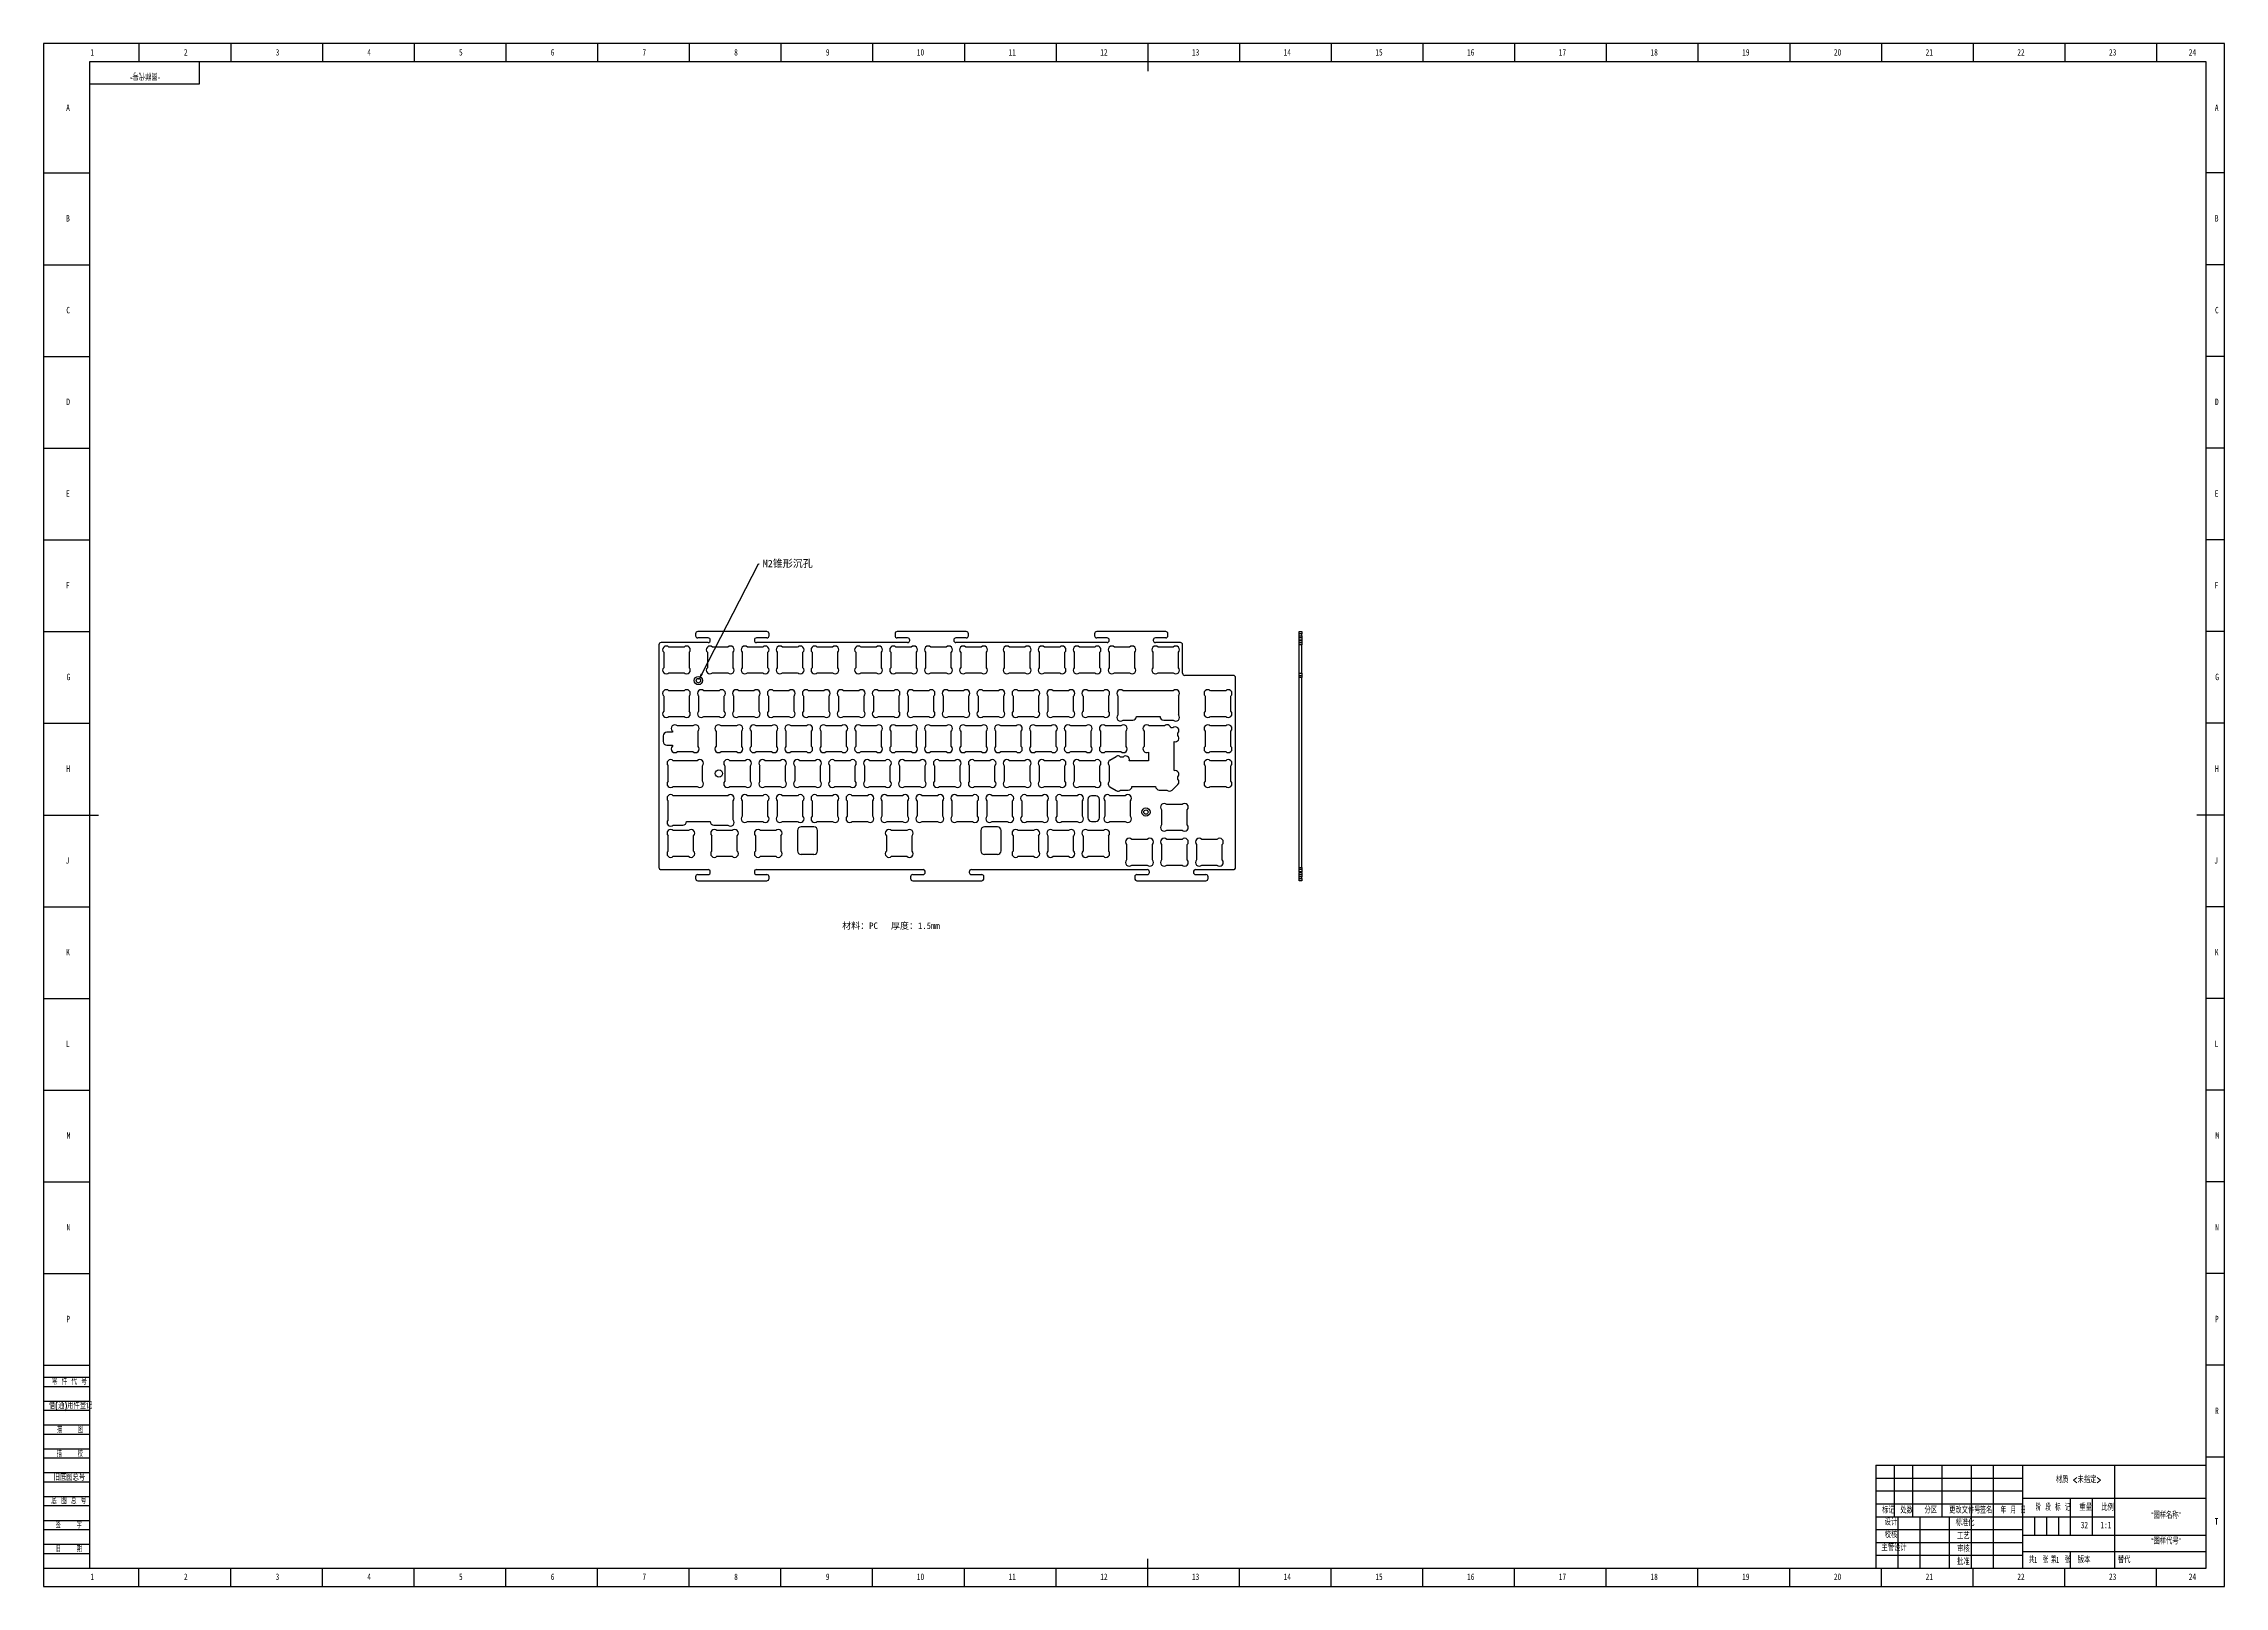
# Model space of a CAD drawing. Header units: millimetres. Extents: x 0 to 1189, y 0 to 841.
import ezdxf
from ezdxf import colors
from ezdxf.entities.mleader import LeaderData, LeaderLine
from ezdxf.math import Vec2, Vec3

# ---------------------------------------------------------------- set-up
doc = ezdxf.new("R2010")
doc.units = ezdxf.units.MM
for name, color, linetype in [('10', 7, 'Continuous'), ('5', 7, 'Continuous'), ('9', 7, 'Continuous'), ('SLD-0', 7, 'Continuous')]:
    doc.layers.add(name, color=color, linetype=linetype)
doc.styles.add('SLDTEXTSTYLE0', font='TXT', dxfattribs={"width": 0.7, "bigfont": 'bigfont'})
doc.styles.add('SLDTEXTSTYLE1', font='TXT', dxfattribs={"width": 0.6, "bigfont": 'bigfont'})
doc.styles.add('SLDTEXTSTYLE2', font='TXT', dxfattribs={"width": 0.614286, "bigfont": 'bigfont'})
doc.styles.add('SLDTEXTSTYLE3', font='TXT', dxfattribs={"width": 0.62, "bigfont": 'bigfont'})
doc.styles.add('SLDTEXTSTYLE4', font='TXT', dxfattribs={"width": 0.566667, "bigfont": 'bigfont'})
doc.styles.add('SLDTEXTSTYLE5', font='TXT', dxfattribs={"width": 0.7})

msp = doc.modelspace()

# ---------------------------------------------------------------- linework, layer by layer
at = {"linetype": 'Continuous', "lineweight": 25}
for p, q in [((335.5, 513.3), (335.5, 391.9)), ((362.3, 514.5), (336.7, 514.5)), ((349.2, 512), (340.9, 512)), ((355.5, 519.3), (355.5, 518.2)), ((394.3, 520.5), (356.7, 520.5)), ((362.3, 517), (356.7, 517)), ((363.5, 515.7), (363.5, 515.8)), ((373, 512), (364.7, 512)), ((392.1, 512), (383.7, 512)), ((387.5, 515.8), (387.5, 515.7)), ((394.3, 517), (388.7, 517)), ((471, 514.5), (388.7, 514.5)), ((395.5, 518.2), (395.5, 519.3)), ((411.1, 512), (402.8, 512)), ((430.2, 512), (421.8, 512)), ((454, 512), (445.7, 512)), ((464.2, 519.3), (464.2, 518.2)), ((473.1, 512), (464.7, 512)), ((503, 520.5), (465.4, 520.5)), ((471, 517), (465.4, 517)), ((472.2, 515.7), (472.2, 515.8)), ((492.1, 512), (483.8, 512)), ((496.2, 515.8), (496.2, 515.7)), ((503, 517), (497.4, 517)), ((579.8, 514.5), (497.4, 514.5)), ((511.2, 512), (502.8, 512)), ((504.2, 518.2), (504.2, 519.3)), ((535, 512), (526.6, 512)), ((554, 512), (545.7, 512)), ((573.1, 512), (564.7, 512)), ((573, 519.3), (573, 518.2)), ((611.8, 520.5), (574.2, 520.5)), ((579.8, 517), (574.2, 517)), ((581, 515.7), (581, 515.8)), ((592.1, 512), (583.8, 512)), ((605, 515.8), (605, 515.7)), ((611.8, 517), (606.2, 517)), ((619.8, 514.5), (606.2, 514.5)), ((615.9, 512), (607.6, 512)), ((613, 518.2), (613, 519.3)), ((621, 497.8), (621, 513.3)), ((338.1, 509.2), (338.1, 500.8)), ((352.1, 500.8), (352.1, 509.2)), ((361.9, 509.2), (361.9, 500.8)), ((375.9, 500.8), (375.9, 509.2)), ((380.9, 509.2), (380.9, 500.8)), ((394.9, 500.8), (394.9, 509.2)), ((400, 509.2), (400, 500.8)), ((414, 500.8), (414, 509.2)), ((419, 509.2), (419, 500.8)), ((433, 500.8), (433, 509.2)), ((442.8, 509.2), (442.8, 500.8)), ((456.8, 500.8), (456.8, 509.2)), ((461.9, 509.2), (461.9, 500.8)), ((475.9, 500.8), (475.9, 509.2)), ((480.9, 509.2), (480.9, 500.8)), ((494.9, 500.8), (494.9, 509.2)), ((500, 509.2), (500, 500.8)), ((514, 500.8), (514, 509.2)), ((523.8, 509.2), (523.8, 500.8)), ((537.8, 500.8), (537.8, 509.2)), ((542.8, 509.2), (542.8, 500.8)), ((556.8, 500.8), (556.8, 509.2)), ((561.9, 509.2), (561.9, 500.8)), ((575.9, 500.8), (575.9, 509.2)), ((580.9, 509.2), (580.9, 500.8)), ((594.9, 500.8), (594.9, 509.2)), ((604.8, 509.2), (604.8, 500.8)), ((618.8, 500.8), (618.8, 509.2)), ((340.9, 498), (349.2, 498)), ((349.2, 488.2), (340.9, 488.2)), ((368.3, 488.2), (359.9, 488.2)), ((364.7, 498), (373, 498)), ((387.3, 488.2), (379, 488.2)), ((383.7, 498), (392.1, 498)), ((406.4, 488.2), (398, 488.2)), ((402.8, 498), (411.1, 498)), ((425.4, 488.2), (417.1, 488.2)), ((421.8, 498), (430.2, 498)), ((444.5, 488.2), (436.1, 488.2)), ((445.7, 498), (454, 498)), ((463.5, 488.2), (455.2, 488.2)), ((464.7, 498), (473.1, 498)), ((482.6, 488.2), (474.2, 488.2)), ((483.8, 498), (492.1, 498)), ((501.6, 488.2), (493.3, 488.2)), ((502.8, 498), (511.2, 498)), ((520.7, 488.2), (512.3, 488.2)), ((526.6, 498), (535, 498)), ((539.7, 488.2), (531.4, 488.2)), ((545.7, 498), (554, 498)), ((558.8, 488.2), (550.4, 488.2)), ((564.7, 498), (573.1, 498)), ((577.8, 488.2), (569.5, 488.2)), ((583.8, 498), (592.1, 498)), ((615.9, 488.2), (588.5, 488.2)), ((607.6, 498), (615.9, 498)), ((648.7, 496.6), (622.2, 496.6)), ((644.5, 488.2), (636.2, 488.2)), ((649.9, 391.9), (649.9, 495.4)), ((338.1, 485.3), (338.1, 477)), ((352.1, 477), (352.1, 485.3)), ((357.1, 485.3), (357.1, 477)), ((371.1, 477), (371.1, 485.3)), ((376.2, 485.3), (376.2, 477)), ((390.2, 477), (390.2, 485.3)), ((395.2, 485.3), (395.2, 477)), ((409.2, 477), (409.2, 485.3)), ((414.3, 485.3), (414.3, 477)), ((428.3, 477), (428.3, 485.3)), ((433.3, 485.3), (433.3, 477)), ((447.3, 477), (447.3, 485.3)), ((452.4, 485.3), (452.4, 477)), ((466.4, 477), (466.4, 485.3)), ((471.4, 485.3), (471.4, 477)), ((485.4, 477), (485.4, 485.3)), ((490.5, 485.3), (490.5, 477)), ((504.5, 477), (504.5, 485.3)), ((509.5, 485.3), (509.5, 477)), ((523.5, 477), (523.5, 485.3)), ((528.6, 485.3), (528.6, 477)), ((542.6, 477), (542.6, 485.3)), ((547.6, 485.3), (547.6, 477)), ((561.6, 477), (561.6, 485.3)), ((566.7, 485.3), (566.7, 477)), ((580.7, 477), (580.7, 485.3)), ((633.3, 485.3), (633.3, 477)), ((647.3, 477), (647.3, 485.3)), ((342.8, 465.6), (339.8, 465.6)), ((340.9, 474.2), (349.2, 474.2)), ((342.8, 466.3), (342.8, 465.6)), ((354, 469.1), (345.6, 469.1)), ((356.8, 457.9), (356.8, 466.3)), ((359.9, 474.2), (368.3, 474.2)), ((366.6, 466.3), (366.6, 457.9)), ((377.8, 469.1), (369.5, 469.1)), ((379, 474.2), (387.3, 474.2)), ((380.6, 457.9), (380.6, 466.3)), ((385.7, 466.3), (385.7, 457.9)), ((396.9, 469.1), (388.5, 469.1)), ((398, 474.2), (406.4, 474.2)), ((399.7, 457.9), (399.7, 466.3)), ((404.7, 466.3), (404.7, 457.9)), ((415.9, 469.1), (407.6, 469.1)), ((417.1, 474.2), (425.4, 474.2)), ((418.7, 457.9), (418.7, 466.3)), ((423.8, 466.3), (423.8, 457.9)), ((435, 469.1), (426.6, 469.1)), ((436.1, 474.2), (444.5, 474.2)), ((437.8, 457.9), (437.8, 466.3)), ((442.8, 466.3), (442.8, 457.9)), ((454, 469.1), (445.7, 469.1)), ((455.2, 474.2), (463.5, 474.2)), ((456.8, 457.9), (456.8, 466.3)), ((461.9, 466.3), (461.9, 457.9)), ((473.1, 469.1), (464.7, 469.1)), ((474.2, 474.2), (482.6, 474.2)), ((475.9, 457.9), (475.9, 466.3)), ((480.9, 466.3), (480.9, 457.9)), ((492.1, 469.1), (483.8, 469.1)), ((493.3, 474.2), (501.6, 474.2)), ((494.9, 457.9), (494.9, 466.3)), ((500, 466.3), (500, 457.9)), ((511.2, 469.1), (502.8, 469.1)), ((512.3, 474.2), (520.7, 474.2)), ((514, 457.9), (514, 466.3)), ((519, 466.3), (519, 457.9)), ((530.2, 469.1), (521.9, 469.1)), ((531.4, 474.2), (539.7, 474.2)), ((533, 457.9), (533, 466.3)), ((538.1, 466.3), (538.1, 457.9)), ((549.3, 469.1), (540.9, 469.1)), ((550.4, 474.2), (558.8, 474.2)), ((552.1, 457.9), (552.1, 466.3)), ((557.1, 466.3), (557.1, 457.9)), ((568.3, 469.1), (560, 469.1)), ((569.5, 474.2), (577.8, 474.2)), ((571.1, 457.9), (571.1, 466.3)), ((576.2, 466.3), (576.2, 457.9)), ((587.4, 469.1), (579, 469.1)), ((588.5, 472.2), (593.8, 472.2)), ((590.2, 457.9), (590.2, 466.3)), ((595.8, 474.2), (608.7, 474.2)), ((600, 466.3), (600, 457.9)), ((611.2, 469.1), (602.8, 469.1)), ((610.7, 472.2), (615.9, 472.2)), ((615.5, 468), (614.6, 468)), ((618.4, 463.9), (618.4, 465.2)), ((633.3, 466.3), (633.3, 457.9)), ((636.2, 474.2), (644.5, 474.2)), ((644.5, 469.1), (636.2, 469.1)), ((647.3, 457.9), (647.3, 466.3)), ((337.8, 463.6), (337.8, 460.6)), ((339.8, 458.6), (342.8, 458.6)), ((342.8, 458.6), (342.8, 457.9)), ((345.6, 455.1), (354, 455.1)), ((369.5, 455.1), (377.8, 455.1)), ((388.5, 455.1), (396.9, 455.1)), ((407.6, 455.1), (415.9, 455.1)), ((426.6, 455.1), (435, 455.1)), ((445.7, 455.1), (454, 455.1)), ((464.7, 455.1), (473.1, 455.1)), ((483.8, 455.1), (492.1, 455.1)), ((502.8, 455.1), (511.2, 455.1)), ((521.9, 455.1), (530.2, 455.1)), ((540.9, 455.1), (549.3, 455.1)), ((560, 455.1), (568.3, 455.1)), ((579, 455.1), (587.4, 455.1)), ((588.6, 452.1), (587.2, 452.1)), ((602.4, 454.8), (602.4, 450.1)), ((616.4, 444.7), (616.4, 460.5)), ((636.2, 455.1), (644.5, 455.1)), ((340.4, 447.2), (340.4, 438.9)), ((356.4, 450.1), (343.3, 450.1)), ((359.2, 438.9), (359.2, 447.2)), ((371.4, 447.2), (371.4, 438.9)), ((382.6, 450.1), (374.2, 450.1)), ((385.4, 438.9), (385.4, 447.2)), ((390.4, 447.2), (390.4, 438.9)), ((401.6, 450.1), (393.3, 450.1)), ((404.4, 438.9), (404.4, 447.2)), ((409.5, 447.2), (409.5, 438.9)), ((420.7, 450.1), (412.3, 450.1)), ((423.5, 438.9), (423.5, 447.2)), ((428.5, 447.2), (428.5, 438.9)), ((439.7, 450.1), (431.4, 450.1)), ((442.5, 438.9), (442.5, 447.2)), ((447.6, 447.2), (447.6, 438.9)), ((458.8, 450.1), (450.4, 450.1)), ((461.6, 438.9), (461.6, 447.2)), ((466.6, 447.2), (466.6, 438.9)), ((477.8, 450.1), (469.5, 450.1)), ((480.6, 438.9), (480.6, 447.2)), ((485.7, 447.2), (485.7, 438.9)), ((496.9, 450.1), (488.5, 450.1)), ((499.7, 438.9), (499.7, 447.2)), ((504.7, 447.2), (504.7, 438.9)), ((515.9, 450.1), (507.6, 450.1)), ((518.7, 438.9), (518.7, 447.2)), ((523.8, 447.2), (523.8, 438.9)), ((535, 450.1), (526.6, 450.1)), ((537.8, 438.9), (537.8, 447.2)), ((542.8, 447.2), (542.8, 438.9)), ((554, 450.1), (545.7, 450.1)), ((556.8, 438.9), (556.8, 447.2)), ((561.9, 447.2), (561.9, 438.9)), ((573.1, 450.1), (564.7, 450.1)), ((575.9, 438.9), (575.9, 447.2)), ((580.9, 447.2), (580.9, 438.9)), ((602.4, 450.1), (591.9, 450.1)), ((618.4, 440), (618.4, 441.3)), ((633.3, 447.2), (633.3, 438.9)), ((644.5, 450.1), (636.2, 450.1)), ((647.3, 438.9), (647.3, 447.2)), ((340.4, 428.2), (340.4, 417.8)), ((343.3, 436.1), (356.4, 436.1)), ((373, 431), (343.3, 431)), ((374.2, 436.1), (382.6, 436.1)), ((375.9, 417.8), (375.9, 428.2)), ((380.9, 428.2), (380.9, 419.8)), ((392.1, 431), (383.7, 431)), ((393.3, 436.1), (401.6, 436.1)), ((394.9, 419.8), (394.9, 428.2)), ((400, 428.2), (400, 419.8)), ((411.1, 431), (402.8, 431)), ((412.3, 436.1), (420.7, 436.1)), ((414, 419.8), (414, 428.2)), ((419, 428.2), (419, 419.8)), ((430.2, 431), (421.8, 431)), ((431.4, 436.1), (439.7, 436.1)), ((433, 419.8), (433, 428.2)), ((438.1, 428.2), (438.1, 419.8)), ((449.2, 431), (440.9, 431)), ((450.4, 436.1), (458.8, 436.1)), ((452.1, 419.8), (452.1, 428.2)), ((457.1, 428.2), (457.1, 419.8)), ((468.3, 431), (459.9, 431)), ((469.5, 436.1), (477.8, 436.1)), ((471.1, 419.8), (471.1, 428.2)), ((476.2, 428.2), (476.2, 419.8)), ((487.3, 431), (479, 431)), ((488.5, 436.1), (496.9, 436.1)), ((490.2, 419.8), (490.2, 428.2)), ((495.2, 428.2), (495.2, 419.8)), ((506.4, 431), (498, 431)), ((507.6, 436.1), (515.9, 436.1)), ((509.2, 419.8), (509.2, 428.2)), ((514.3, 428.2), (514.3, 419.8)), ((525.4, 431), (517.1, 431)), ((526.6, 436.1), (535, 436.1)), ((528.3, 419.8), (528.3, 428.2)), ((533.3, 428.2), (533.3, 419.8)), ((544.5, 431), (536.1, 431)), ((545.7, 436.1), (554, 436.1)), ((547.3, 419.8), (547.3, 428.2)), ((552.4, 428.2), (552.4, 419.8)), ((563.5, 431), (555.2, 431)), ((564.7, 436.1), (573.1, 436.1)), ((566.4, 419.8), (566.4, 428.2)), ((569.4, 429), (569.4, 419)), ((573.6, 431), (571.4, 431)), ((575.6, 419), (575.6, 429)), ((578.6, 428.2), (578.6, 419.8)), ((589.7, 431), (581.4, 431)), ((587.2, 434.1), (591.4, 434.1)), ((592.6, 419.8), (592.6, 428.2)), ((593.4, 436.1), (606.3, 436.1)), ((608.3, 434.1), (612.5, 434.1)), ((636.2, 436.1), (644.5, 436.1)), ((350.5, 417), (363.4, 417)), ((383.7, 417), (392.1, 417)), ((402.8, 417), (411.1, 417)), ((421.8, 417), (430.2, 417)), ((440.9, 417), (449.2, 417)), ((459.9, 417), (468.3, 417)), ((479, 417), (487.3, 417)), ((498, 417), (506.4, 417)), ((517.1, 417), (525.4, 417)), ((536.1, 417), (544.5, 417)), ((555.2, 417), (563.5, 417)), ((571.4, 417), (573.6, 417)), ((581.4, 417), (589.7, 417)), ((609.5, 423.4), (609.5, 415.1)), ((620.7, 426.3), (612.3, 426.3)), ((623.5, 415.1), (623.5, 423.4)), ((340.4, 409.1), (340.4, 400.8)), ((343.3, 415), (348.5, 415)), ((351.6, 412), (343.3, 412)), ((354.4, 400.8), (354.4, 409.1)), ((364.2, 409.1), (364.2, 400.8)), ((365.4, 415), (373, 415)), ((375.4, 412), (367.1, 412)), ((378.2, 400.8), (378.2, 409.1)), ((388.1, 409.1), (388.1, 400.8)), ((399.2, 412), (390.9, 412)), ((402.1, 400.8), (402.1, 409.1)), ((411, 412), (411, 401)), ((420, 414), (413, 414)), ((422, 401), (422, 412)), ((459.5, 409.1), (459.5, 400.8)), ((470.7, 412), (462.3, 412)), ((473.5, 400.8), (473.5, 409.1)), ((511, 412), (511, 401)), ((520, 414), (513, 414)), ((522, 401), (522, 412)), ((528.6, 409.1), (528.6, 400.8)), ((539.7, 412), (531.4, 412)), ((542.6, 400.8), (542.6, 409.1)), ((547.6, 409.1), (547.6, 400.8)), ((558.8, 412), (550.4, 412)), ((561.6, 400.8), (561.6, 409.1)), ((566.7, 409.1), (566.7, 400.8)), ((577.8, 412), (569.5, 412)), ((580.7, 400.8), (580.7, 409.1)), ((590.5, 404.4), (590.5, 396)), ((601.6, 407.2), (593.3, 407.2)), ((604.5, 396), (604.5, 404.4)), ((609.5, 404.4), (609.5, 396)), ((612.3, 412.3), (620.7, 412.3)), ((620.7, 407.2), (612.3, 407.2)), ((623.5, 396), (623.5, 404.4)), ((628.6, 404.4), (628.6, 396)), ((639.7, 407.2), (631.4, 407.2)), ((642.6, 396), (642.6, 404.4)), ((343.3, 398), (351.6, 398)), ((367.1, 398), (375.4, 398)), ((390.9, 398), (399.2, 398)), ((420, 399), (413, 399)), ((462.3, 398), (470.7, 398)), ((520, 399), (513, 399)), ((531.4, 398), (539.7, 398)), ((550.4, 398), (558.8, 398)), ((569.5, 398), (577.8, 398)), ((593.3, 393.2), (601.6, 393.2)), ((612.3, 393.2), (620.7, 393.2)), ((631.4, 393.2), (639.7, 393.2)), ((336.7, 390.7), (362.3, 390.7)), ((355.5, 386.8), (355.5, 385.9)), ((356.7, 388), (362.3, 388)), ((356.7, 384.7), (394.3, 384.7)), ((363.5, 389.2), (363.5, 389.5)), ((387.5, 389.5), (387.5, 389.2)), ((388.7, 390.7), (479.5, 390.7)), ((388.7, 388), (394.3, 388)), ((395.5, 385.9), (395.5, 386.8)), ((472.7, 386.8), (472.7, 385.9)), ((473.9, 388), (479.5, 388)), ((473.9, 384.7), (511.5, 384.7)), ((480.7, 389.2), (480.7, 389.5)), ((504.7, 389.5), (504.7, 389.2)), ((505.9, 390.7), (601.7, 390.7)), ((505.9, 388), (511.5, 388)), ((512.7, 385.9), (512.7, 386.8)), ((594.9, 386.8), (594.9, 385.9)), ((596.1, 388), (601.7, 388)), ((596.1, 384.7), (633.7, 384.7)), ((602.9, 389.2), (602.9, 389.5)), ((626.9, 389.5), (626.9, 389.2)), ((628.1, 390.7), (648.7, 390.7)), ((628.1, 388), (633.7, 388)), ((634.9, 385.9), (634.9, 386.8))]:
    msp.add_line(p, q, dxfattribs=at)
at = {"color": 7, "linetype": 'Continuous', "lineweight": 25}
for p, q in [((684.5, 520.5), (686, 520.5)), ((684.5, 519.3), (684.5, 520.5)), ((686, 519.3), (684.5, 519.3)), ((684.5, 518.2), (684.5, 519.3)), ((684.5, 518.2), (686, 518.2)), ((684.5, 517), (684.5, 518.2)), ((686, 517), (684.5, 517)), ((684.5, 515.8), (684.5, 517)), ((686, 515.8), (684.5, 515.8)), ((684.5, 515.8), (684.5, 515.7)), ((684.5, 515.7), (686, 515.7)), ((684.5, 514.5), (684.5, 515.7)), ((684.5, 514.5), (686, 514.5)), ((684.5, 513.3), (684.5, 514.5)), ((686, 513.3), (684.5, 513.3)), ((684.5, 497.8), (684.5, 513.3)), ((686, 520.5), (686, 519.3)), ((686, 518.2), (686, 519.3)), ((686, 518.2), (686, 517)), ((686, 517), (686, 515.8)), ((686, 515.7), (686, 515.8)), ((686, 515.7), (686, 514.5)), ((686, 514.5), (686, 513.3)), ((686, 497.8), (686, 513.3)), ((684.5, 497.8), (686, 497.8)), ((684.5, 496.6), (684.5, 497.8)), ((684.5, 496.6), (686, 496.6)), ((684.5, 495.4), (684.5, 496.6)), ((686, 495.4), (684.5, 495.4)), ((684.5, 391.9), (684.5, 495.4)), ((686, 497.8), (686, 496.6)), ((686, 496.6), (686, 495.4)), ((686, 391.9), (686, 495.4)), ((684.5, 391.9), (686, 391.9)), ((684.5, 390.7), (684.5, 391.9)), ((686, 390.7), (684.5, 390.7)), ((684.5, 389.5), (684.5, 390.7)), ((686, 389.5), (684.5, 389.5)), ((684.5, 389.5), (684.5, 389.2)), ((684.5, 389.2), (686, 389.2)), ((684.5, 388), (684.5, 389.2)), ((684.5, 388), (686, 388)), ((684.5, 386.8), (684.5, 388)), ((686, 386.8), (684.5, 386.8)), ((684.5, 385.9), (684.5, 386.8)), ((684.5, 385.9), (686, 385.9)), ((684.5, 384.7), (684.5, 385.9)), ((686, 384.7), (684.5, 384.7)), ((686, 391.9), (686, 390.7)), ((686, 390.7), (686, 389.5)), ((686, 389.2), (686, 389.5)), ((686, 389.2), (686, 388)), ((686, 388), (686, 386.8)), ((686, 385.9), (686, 386.8)), ((686, 385.9), (686, 384.7))]:
    msp.add_line(p, q, dxfattribs=at)
for p, q in [((585.7, 485.3), (585.7, 475)), ((618.8, 485.3), (618.8, 475)), ((581.4, 450.4), (584.8, 452.4)), ((581.4, 435.8), (584.8, 433.8)), ((615.3, 434.1), (618.4, 437.2))]:
    msp.add_line(p, q)
at = {"color": 3, "linetype": 'Continuous', "lineweight": 25}
for centre, radius in [((357, 493.8), 2.25), ((357, 493.8), 1.2), ((601, 422.1), 2.25), ((601, 422.1), 1.2)]:
    msp.add_circle(centre, radius, dxfattribs=at)
at = {"linetype": 'Continuous', "lineweight": 25}
msp.add_circle((368.2, 443.1), 2, dxfattribs=at)
for centre, radius, start, end in [((336.7, 513.3), 1.2, 90, 180), ((339.5, 510.6), 2, 45, 225), ((350.6, 510.6), 2, 315, 135), ((356.7, 519.3), 1.2, 90, 180), ((356.7, 518.2), 1.2, 180, 270), ((363.3, 510.6), 2, 45, 225), ((362.3, 515.8), 1.2, 0, 90), ((362.3, 515.7), 1.2, 270, 0), ((374.5, 510.6), 2, 315, 135), ((382.3, 510.6), 2, 45, 225), ((388.7, 515.8), 1.2, 90, 180), ((388.7, 515.7), 1.2, 180, 270), ((393.5, 510.6), 2, 315, 135), ((394.3, 519.3), 1.2, 0, 90), ((394.3, 518.2), 1.2, 270, 0), ((401.4, 510.6), 2, 45, 225), ((412.6, 510.6), 2, 315, 135), ((420.4, 510.6), 2, 45, 225), ((431.6, 510.6), 2, 315, 135), ((444.2, 510.6), 2, 45, 225), ((455.4, 510.6), 2, 315, 135), ((463.3, 510.6), 2, 45, 225), ((465.4, 519.3), 1.2, 90, 180), ((465.4, 518.2), 1.2, 180, 270), ((471, 515.8), 1.2, 0, 90), ((471, 515.7), 1.2, 270, 0), ((474.5, 510.6), 2, 315, 135), ((482.3, 510.6), 2, 45, 225), ((493.5, 510.6), 2, 315, 135), ((497.4, 515.8), 1.2, 90, 180), ((497.4, 515.7), 1.2, 180, 270), ((501.4, 510.6), 2, 45, 225), ((503, 519.3), 1.2, 0, 90), ((503, 518.2), 1.2, 270, 0), ((512.6, 510.6), 2, 315, 135), ((525.2, 510.6), 2, 45, 225), ((536.4, 510.6), 2, 315, 135), ((544.3, 510.6), 2, 45, 225), ((555.4, 510.6), 2, 315, 135), ((563.3, 510.6), 2, 45, 225), ((574.2, 519.3), 1.2, 90, 180), ((574.2, 518.2), 1.2, 180, 270), ((574.5, 510.6), 2, 315, 135), ((579.8, 515.8), 1.2, 0, 90), ((579.8, 515.7), 1.2, 270, 0), ((582.4, 510.6), 2, 45, 225), ((593.5, 510.6), 2, 315, 135), ((606.2, 510.6), 2, 45, 225), ((606.2, 515.8), 1.2, 90, 180), ((606.2, 515.7), 1.2, 180, 270), ((611.8, 519.3), 1.2, 0, 90), ((611.8, 518.2), 1.2, 270, 0), ((617.3, 510.6), 2, 315, 135), ((619.8, 513.3), 1.2, 0, 90), ((339.5, 499.4), 2, 135, 315), ((350.6, 499.4), 2, 225, 45), ((363.3, 499.4), 2, 135, 315), ((374.5, 499.4), 2, 225, 45), ((382.3, 499.4), 2, 135, 315), ((393.5, 499.4), 2, 225, 45), ((401.4, 499.4), 2, 135, 315), ((412.6, 499.4), 2, 225, 45), ((420.4, 499.4), 2, 135, 315), ((431.6, 499.4), 2, 225, 45), ((444.2, 499.4), 2, 135, 315), ((455.4, 499.4), 2, 225, 45), ((463.3, 499.4), 2, 135, 315), ((474.5, 499.4), 2, 225, 45), ((482.3, 499.4), 2, 135, 315), ((493.5, 499.4), 2, 225, 45), ((501.4, 499.4), 2, 135, 315), ((512.6, 499.4), 2, 225, 45), ((525.2, 499.4), 2, 135, 315), ((536.4, 499.4), 2, 225, 45), ((544.3, 499.4), 2, 135, 315), ((555.4, 499.4), 2, 225, 45), ((563.3, 499.4), 2, 135, 315), ((574.5, 499.4), 2, 225, 45), ((582.4, 499.4), 2, 135, 315), ((593.5, 499.4), 2, 225, 45), ((606.2, 499.4), 2, 135, 315), ((617.3, 499.4), 2, 225, 45), ((339.5, 486.8), 2, 45, 225), ((350.6, 486.8), 2, 315, 135), ((358.5, 486.8), 2, 45, 225), ((369.7, 486.8), 2, 315, 135), ((377.6, 486.8), 2, 45, 225), ((388.7, 486.8), 2, 315, 135), ((396.6, 486.8), 2, 45, 225), ((407.8, 486.8), 2, 315, 135), ((415.7, 486.8), 2, 45, 225), ((426.8, 486.8), 2, 315, 135), ((434.7, 486.8), 2, 45, 225), ((445.9, 486.8), 2, 315, 135), ((453.8, 486.8), 2, 45, 225), ((464.9, 486.8), 2, 315, 135), ((472.8, 486.8), 2, 45, 225), ((484, 486.8), 2, 315, 135), ((491.9, 486.8), 2, 45, 225), ((503, 486.8), 2, 315, 135), ((510.9, 486.8), 2, 45, 225), ((522.1, 486.8), 2, 315, 135), ((530, 486.8), 2, 45, 225), ((541.1, 486.8), 2, 315, 135), ((549, 486.8), 2, 45, 225), ((560.2, 486.8), 2, 315, 135), ((568.1, 486.8), 2, 45, 225), ((579.2, 486.8), 2, 315, 135), ((587.1, 486.8), 2, 45, 225), ((617.3, 486.8), 2, 315, 135), ((622.2, 497.8), 1.2, 180, 270), ((634.7, 486.8), 2, 45, 225), ((645.9, 486.8), 2, 315, 135), ((648.7, 495.4), 1.2, 360, 90), ((339.5, 475.6), 2, 135, 315), ((350.6, 475.6), 2, 225, 45), ((358.5, 475.6), 2, 135, 315), ((369.7, 475.6), 2, 225, 45), ((377.6, 475.6), 2, 135, 315), ((388.7, 475.6), 2, 225, 45), ((396.6, 475.6), 2, 135, 315), ((407.8, 475.6), 2, 225, 45), ((415.7, 475.6), 2, 135, 315), ((426.8, 475.6), 2, 225, 45), ((434.7, 475.6), 2, 135, 315), ((445.9, 475.6), 2, 225, 45), ((453.8, 475.6), 2, 135, 315), ((464.9, 475.6), 2, 225, 45), ((472.8, 475.6), 2, 135, 315), ((484, 475.6), 2, 225, 45), ((491.9, 475.6), 2, 135, 315), ((503, 475.6), 2, 225, 45), ((510.9, 475.6), 2, 135, 315), ((522.1, 475.6), 2, 225, 45), ((530, 475.6), 2, 135, 315), ((541.1, 475.6), 2, 225, 45), ((549, 475.6), 2, 135, 315), ((560.2, 475.6), 2, 225, 45), ((568.1, 475.6), 2, 135, 315), ((579.2, 475.6), 2, 225, 45), ((634.7, 475.6), 2, 135, 315), ((645.9, 475.6), 2, 225, 45), ((339.8, 463.6), 2, 90, 180), ((344.2, 467.7), 2, 45, 225), ((355.4, 467.7), 2, 315, 135), ((368, 467.7), 2, 45, 225), ((379.2, 467.7), 2, 315, 135), ((387.1, 467.7), 2, 45, 225), ((398.3, 467.7), 2, 315, 135), ((406.1, 467.7), 2, 45, 225), ((417.3, 467.7), 2, 315, 135), ((425.2, 467.7), 2, 45, 225), ((436.4, 467.7), 2, 315, 135), ((444.2, 467.7), 2, 45, 225), ((455.4, 467.7), 2, 315, 135), ((463.3, 467.7), 2, 45, 225), ((474.5, 467.7), 2, 315, 135), ((482.3, 467.7), 2, 45, 225), ((493.5, 467.7), 2, 315, 135), ((501.4, 467.7), 2, 45, 225), ((512.6, 467.7), 2, 315, 135), ((520.4, 467.7), 2, 45, 225), ((531.6, 467.7), 2, 315, 135), ((539.5, 467.7), 2, 45, 225), ((550.7, 467.7), 2, 315, 135), ((558.5, 467.7), 2, 45, 225), ((569.7, 467.7), 2, 315, 135), ((577.6, 467.7), 2, 45, 225), ((587.1, 473.6), 2, 135, 315), ((588.8, 467.7), 2, 315, 135), ((593.8, 474.2), 2, 270, 0), ((601.4, 467.7), 2, 45, 225), ((610.7, 474.2), 2, 180, 270), ((612.6, 467.7), 2, 9.4163, 135), ((617, 466.6), 2, 315, 135), ((617.3, 473.6), 2, 225, 45), ((617, 462.4), 2, 252.9688, 45), ((634.7, 467.7), 2, 45, 225), ((645.9, 467.7), 2, 315, 135), ((339.8, 460.6), 2, 180, 270), ((344.2, 456.5), 2, 135, 315), ((355.4, 456.5), 2, 225, 45), ((368, 456.5), 2, 135, 315), ((379.2, 456.5), 2, 225, 45), ((387.1, 456.5), 2, 135, 315), ((398.3, 456.5), 2, 225, 45), ((406.1, 456.5), 2, 135, 315), ((417.3, 456.5), 2, 225, 45), ((425.2, 456.5), 2, 135, 315), ((436.4, 456.5), 2, 225, 45), ((444.2, 456.5), 2, 135, 315), ((455.4, 456.5), 2, 225, 45), ((463.3, 456.5), 2, 135, 315), ((474.5, 456.5), 2, 225, 45), ((482.3, 456.5), 2, 135, 315), ((493.5, 456.5), 2, 225, 45), ((501.4, 456.5), 2, 135, 315), ((512.6, 456.5), 2, 225, 45), ((520.4, 456.5), 2, 135, 315), ((531.6, 456.5), 2, 225, 45), ((539.5, 456.5), 2, 135, 315), ((550.7, 456.5), 2, 225, 45), ((558.5, 456.5), 2, 135, 315), ((569.7, 456.5), 2, 225, 45), ((577.6, 456.5), 2, 135, 315), ((585.8, 450.7), 2, 45, 119.9703), ((588.8, 456.5), 2, 225, 45), ((590, 450.7), 2, 342.9688, 135), ((601.4, 456.5), 2, 135, 298.9154), ((634.7, 456.5), 2, 135, 315), ((645.9, 456.5), 2, 225, 45), ((341.9, 448.7), 2, 45, 225), ((357.8, 448.7), 2, 315, 135), ((372.8, 448.7), 2, 45, 225), ((384, 448.7), 2, 315, 135), ((391.9, 448.7), 2, 45, 225), ((403, 448.7), 2, 315, 135), ((410.9, 448.7), 2, 45, 225), ((422.1, 448.7), 2, 315, 135), ((430, 448.7), 2, 45, 225), ((441.1, 448.7), 2, 315, 135), ((449, 448.7), 2, 45, 225), ((460.2, 448.7), 2, 315, 135), ((468.1, 448.7), 2, 45, 225), ((479.2, 448.7), 2, 315, 135), ((487.1, 448.7), 2, 45, 225), ((498.3, 448.7), 2, 315, 135), ((506.2, 448.7), 2, 45, 225), ((517.3, 448.7), 2, 315, 135), ((525.2, 448.7), 2, 45, 225), ((536.4, 448.7), 2, 315, 135), ((544.3, 448.7), 2, 45, 225), ((555.4, 448.7), 2, 315, 135), ((563.3, 448.7), 2, 45, 225), ((574.5, 448.7), 2, 315, 135), ((582.4, 448.7), 2, 119.9703, 225), ((617, 442.7), 2, 315, 107.0312), ((617, 438.6), 2, 315, 45), ((634.7, 448.7), 2, 45, 225), ((645.9, 448.7), 2, 315, 135), ((341.9, 437.5), 2, 135, 315), ((341.9, 429.6), 2, 45, 225), ((357.8, 437.5), 2, 225, 45), ((372.8, 437.5), 2, 135, 315), ((374.5, 429.6), 2, 315, 135), ((382.3, 429.6), 2, 45, 225), ((384, 437.5), 2, 225, 45), ((391.9, 437.5), 2, 135, 315), ((393.5, 429.6), 2, 315, 135), ((401.4, 429.6), 2, 45, 225), ((403, 437.5), 2, 225, 45), ((410.9, 437.5), 2, 135, 315), ((412.6, 429.6), 2, 315, 135), ((420.4, 429.6), 2, 45, 225), ((422.1, 437.5), 2, 225, 45), ((430, 437.5), 2, 135, 315), ((431.6, 429.6), 2, 315, 135), ((439.5, 429.6), 2, 45, 225), ((441.1, 437.5), 2, 225, 45), ((449, 437.5), 2, 135, 315), ((450.7, 429.6), 2, 315, 135), ((458.5, 429.6), 2, 45, 225), ((460.2, 437.5), 2, 225, 45), ((468.1, 437.5), 2, 135, 315), ((469.7, 429.6), 2, 315, 135), ((477.6, 429.6), 2, 45, 225), ((479.2, 437.5), 2, 225, 45), ((487.1, 437.5), 2, 135, 315), ((488.8, 429.6), 2, 315, 135), ((496.6, 429.6), 2, 45, 225), ((498.3, 437.5), 2, 225, 45), ((506.2, 437.5), 2, 135, 315), ((507.8, 429.6), 2, 315, 135), ((515.7, 429.6), 2, 45, 225), ((517.3, 437.5), 2, 225, 45), ((525.2, 437.5), 2, 135, 315), ((526.9, 429.6), 2, 315, 135), ((534.7, 429.6), 2, 45, 225), ((536.4, 437.5), 2, 225, 45), ((544.3, 437.5), 2, 135, 315), ((545.9, 429.6), 2, 315, 135), ((553.8, 429.6), 2, 45, 225), ((555.4, 437.5), 2, 225, 45), ((563.3, 437.5), 2, 135, 315), ((565, 429.6), 2, 315, 135), ((571.4, 429), 2, 90, 180), ((574.5, 437.5), 2, 225, 45), ((573.6, 429), 2, 0, 90), ((580, 429.6), 2, 45, 225), ((582.4, 437.5), 2, 135, 240.0297), ((585.8, 435.5), 2, 240.0297, 315), ((591.1, 429.6), 2, 315, 135), ((591.4, 436.1), 2, 270, 0), ((608.3, 436.1), 2, 180, 270), ((613.9, 435.5), 2, 225, 315), ((634.7, 437.5), 2, 135, 315), ((645.9, 437.5), 2, 225, 45), ((341.9, 416.4), 2, 135, 315), ((348.5, 417), 2, 270, 360), ((365.4, 417), 2, 180, 270), ((374.5, 416.4), 2, 225, 45), ((382.3, 418.4), 2, 135, 315), ((393.5, 418.4), 2, 225, 45), ((401.4, 418.4), 2, 135, 315), ((412.6, 418.4), 2, 225, 45), ((420.4, 418.4), 2, 135, 315), ((431.6, 418.4), 2, 225, 45), ((439.5, 418.4), 2, 135, 315), ((450.7, 418.4), 2, 225, 45), ((458.5, 418.4), 2, 135, 315), ((469.7, 418.4), 2, 225, 45), ((477.6, 418.4), 2, 135, 315), ((488.8, 418.4), 2, 225, 45), ((496.6, 418.4), 2, 135, 315), ((507.8, 418.4), 2, 225, 45), ((515.7, 418.4), 2, 135, 315), ((526.9, 418.4), 2, 225, 45), ((534.7, 418.4), 2, 135, 315), ((545.9, 418.4), 2, 225, 45), ((553.8, 418.4), 2, 135, 315), ((565, 418.4), 2, 225, 45), ((571.4, 419), 2, 180, 270), ((573.6, 419), 2, 270, 0), ((580, 418.4), 2, 135, 315), ((591.1, 418.4), 2, 225, 45), ((610.9, 424.8), 2, 45, 225), ((622.1, 424.8), 2, 315, 135), ((341.9, 410.6), 2, 45, 225), ((353, 410.6), 2, 315, 135), ((365.7, 410.6), 2, 45, 225), ((376.8, 410.6), 2, 315, 135), ((389.5, 410.6), 2, 45, 225), ((400.6, 410.6), 2, 315, 135), ((413, 412), 2, 90, 180), ((420, 412), 2, 0, 90), ((460.9, 410.6), 2, 45, 225), ((472.1, 410.6), 2, 315, 135), ((513, 412), 2, 90, 180), ((520, 412), 2, 0, 90), ((530, 410.6), 2, 45, 225), ((541.1, 410.6), 2, 315, 135), ((549, 410.6), 2, 45, 225), ((560.2, 410.6), 2, 315, 135), ((568.1, 410.6), 2, 45, 225), ((579.2, 410.6), 2, 315, 135), ((591.9, 405.8), 2, 45, 225), ((603.1, 405.8), 2, 315, 135), ((610.9, 413.7), 2, 135, 315), ((610.9, 405.8), 2, 45, 225), ((622.1, 413.7), 2, 225, 45), ((622.1, 405.8), 2, 315, 135), ((630, 405.8), 2, 45, 225), ((641.2, 405.8), 2, 315, 135), ((341.9, 399.4), 2, 135, 315), ((353, 399.4), 2, 225, 45), ((365.7, 399.4), 2, 135, 315), ((376.8, 399.4), 2, 225, 45), ((389.5, 399.4), 2, 135, 315), ((400.6, 399.4), 2, 225, 45), ((413, 401), 2, 180, 270), ((420, 401), 2, 270, 0), ((460.9, 399.4), 2, 135, 315), ((472.1, 399.4), 2, 225, 45), ((513, 401), 2, 180, 270), ((520, 401), 2, 270, 0), ((530, 399.4), 2, 135, 315), ((541.1, 399.4), 2, 225, 45), ((549, 399.4), 2, 135, 315), ((560.2, 399.4), 2, 225, 45), ((568.1, 399.4), 2, 135, 315), ((579.2, 399.4), 2, 225, 45), ((591.9, 394.6), 2, 135, 315), ((603.1, 394.6), 2, 225, 45), ((610.9, 394.6), 2, 135, 315), ((622.1, 394.6), 2, 225, 45), ((630, 394.6), 2, 135, 315), ((641.2, 394.6), 2, 225, 45), ((336.7, 391.9), 1.2, 180, 270), ((356.7, 386.8), 1.2, 90, 180), ((356.7, 385.9), 1.2, 180, 270), ((362.3, 389.5), 1.2, 0, 90), ((362.3, 389.2), 1.2, 270, 0), ((388.7, 389.5), 1.2, 90, 180), ((388.7, 389.2), 1.2, 180, 270), ((394.3, 386.8), 1.2, 0, 90), ((394.3, 385.9), 1.2, 270, 0), ((473.9, 386.8), 1.2, 90, 180), ((473.9, 385.9), 1.2, 180, 270), ((479.5, 389.5), 1.2, 0, 90), ((479.5, 389.2), 1.2, 270, 0), ((505.9, 389.5), 1.2, 90, 180), ((505.9, 389.2), 1.2, 180, 270), ((511.5, 386.8), 1.2, 0, 90), ((511.5, 385.9), 1.2, 270, 0), ((596.1, 386.8), 1.2, 90, 180), ((596.1, 385.9), 1.2, 180, 270), ((601.7, 389.5), 1.2, 0, 90), ((601.7, 389.2), 1.2, 270, 0), ((628.1, 389.5), 1.2, 90, 180), ((628.1, 389.2), 1.2, 180, 270), ((633.7, 386.8), 1.2, 0, 90), ((633.7, 385.9), 1.2, 270, 0), ((648.7, 391.9), 1.2, 270, 0)]:
    msp.add_arc(centre, radius, start, end, dxfattribs=at)
at = {"layer": '5', "color": 7}
for p, q in [((1189, 841), (0, 841)), ((0, 841), (0, 0)), ((1189, 0), (1189, 841)), ((0, 114), (25, 114)), ((0, 109), (25, 109)), ((0, 101), (25, 101)), ((0, 96), (25, 96)), ((0, 88), (25, 88)), ((0, 83), (25, 83)), ((0, 75), (25, 75)), ((0, 70), (25, 70)), ((0, 62), (25, 62)), ((0, 57), (25, 57)), ((0, 49), (25, 49)), ((999, 59), (1079, 59)), ((999, 52), (1079, 52)), ((0, 44), (25, 44)), ((0, 36), (25, 36)), ((1085.5, 38), (1085.5, 28)), ((1092, 38), (1092, 28)), ((1098.5, 38), (1098.5, 28)), ((0, 31), (25, 31)), ((0, 23), (25, 23)), ((0, 18), (25, 18)), ((0, 0), (1189, 0))]:
    msp.add_line(p, q, dxfattribs=at)
at = {"layer": '5'}
for p, q in [((52, 841), (52, 831.1)), ((102, 841), (102, 831.1)), ((152, 841), (152, 831.1)), ((202, 841), (202, 831.1)), ((252, 841), (252, 831.1)), ((302, 841), (302, 831.1)), ((352, 841), (352, 831.1)), ((402, 841), (402, 831.1)), ((452, 841), (452, 831.1)), ((502, 841), (502, 831.1)), ((552, 841), (552, 831.1)), ((652, 841), (652, 831.1)), ((702, 841), (702, 831.1)), ((752, 841), (752, 831.1)), ((802, 841), (802, 831.1)), ((852, 841), (852, 831.1)), ((902, 841), (902, 831.1)), ((952, 841), (952, 831.1)), ((1002, 841), (1002, 831.1)), ((1052, 841), (1052, 831.1)), ((1102, 841), (1102, 831.1)), ((1152, 841), (1152, 831.1)), ((0, 770.5), (25, 770.5)), ((1189, 770.5), (1179, 770.5)), ((0, 720.5), (25, 720.5)), ((1189, 720.5), (1179, 720.5)), ((0, 670.5), (25, 670.5)), ((1189, 670.5), (1179, 670.5)), ((0, 620.5), (25, 620.5)), ((1189, 620.5), (1179, 620.5)), ((0, 570.5), (25, 570.5)), ((1189, 570.5), (1179, 570.5)), ((0, 520.5), (25, 520.5)), ((1189, 520.5), (1179, 520.5)), ((0, 470.5), (25, 470.5)), ((1189, 470.5), (1179, 470.5)), ((0, 370.5), (25, 370.5)), ((1189, 370.5), (1179, 370.5)), ((0, 320.5), (25, 320.5)), ((1189, 320.5), (1179, 320.5)), ((0, 270.5), (25, 270.5)), ((1189, 270.5), (1179, 270.5)), ((0, 220.5), (25, 220.5)), ((1189, 220.5), (1179, 220.5)), ((0, 170.5), (25, 170.5)), ((1189, 170.5), (1179, 170.5)), ((0, 120.5), (25, 120.5)), ((1189, 120.5), (1179, 120.5)), ((1189, 70.5), (1179, 70.5)), ((52, 0), (52, 10)), ((102, 0), (102, 10)), ((152, 0), (152, 10)), ((202, 0), (202, 10)), ((252, 0), (252, 10)), ((302, 0), (302, 10)), ((352, 0), (352, 10)), ((402, 0), (402, 10)), ((452, 0), (452, 10)), ((502, 0), (502, 10)), ((552, 0), (552, 10)), ((652, 0), (652, 10)), ((702, 0), (702, 10)), ((752, 0), (752, 10)), ((802, 0), (802, 10)), ((852, 0), (852, 10)), ((902, 0), (902, 10)), ((952, 0), (952, 10)), ((1002, 0), (1002, 10)), ((1052, 0), (1052, 10)), ((1102, 0), (1102, 10)), ((1152, 0), (1152, 10))]:
    msp.add_line(p, q, dxfattribs=at)
at = {"layer": '5', "lineweight": 25}
for p, q in [((602, 841), (602, 826)), ((0, 420.5), (30, 420.5)), ((1189, 420.5), (1174, 420.5)), ((602, 0), (602, 15)), ((1105, 19), (1105, 10))]:
    msp.add_line(p, q, dxfattribs=at)
at = {"layer": '5', "color": 7, "lineweight": 25}
for p, q in [((1179, 831.1), (25, 831.1)), ((25, 831.1), (25, 10)), ((85, 819), (85, 831)), ((1179, 10), (1179, 831.1)), ((25, 819), (85, 819)), ((999, 66), (1179, 66)), ((999, 66), (999, 10)), ((1009, 66), (1009, 38)), ((1019, 66), (1019, 38)), ((1035, 66), (1035, 38)), ((1051, 66), (1051, 10)), ((1063, 66), (1063, 10)), ((1079, 66), (1079, 10)), ((1129, 66), (1129, 38)), ((1079, 48), (1179, 48)), ((1105, 48), (1105, 28)), ((1117, 48), (1117, 28)), ((999, 45), (1079, 45)), ((999, 38), (1129, 38)), ((1011, 38), (1011, 10)), ((1023, 38), (1023, 10)), ((1039, 38), (1039, 10)), ((1129, 38), (1129, 10)), ((999, 31), (1079, 31)), ((999, 24), (1079, 24)), ((1079, 28), (1179, 28)), ((999, 17), (1079, 17)), ((1079, 19), (1179, 19)), ((0, 10), (1179, 10))]:
    msp.add_line(p, q, dxfattribs=at)

# ---------------------------------------------------------------- texts
at = {"insert": (435.4, 361.9), "char_height": 3.5, "attachment_point": 1}
msp.add_mtext_dynamic_manual_height_columns('{\\fSimSun|b0|i0|c134|p2;材料：PC   厚度：1.5mm}', width=99.224, gutter_width=17.5, heights=[0], dxfattribs=at)
at = {"layer": '10', "char_height": 3.5}
for s, insert, attachment_point, style in [('1', (26.5, 838), 2, 'SLDTEXTSTYLE5'), ('2', (77.5, 838), 2, 'SLDTEXTSTYLE5'), ('3', (127.5, 838), 2, 'SLDTEXTSTYLE5'), ('4', (177.5, 838), 2, 'SLDTEXTSTYLE5'), ('5', (227.5, 838), 2, 'SLDTEXTSTYLE5'), ('6', (277.5, 838), 2, 'SLDTEXTSTYLE5'), ('7', (327.5, 838), 2, 'SLDTEXTSTYLE5'), ('8', (377.5, 838), 2, 'SLDTEXTSTYLE5'), ('9', (427.5, 838), 2, 'SLDTEXTSTYLE5'), ('10', (478.1, 838), 2, 'SLDTEXTSTYLE5'), ('11', (528.1, 838), 2, 'SLDTEXTSTYLE5'), ('12', (578.1, 838), 2, 'SLDTEXTSTYLE5'), ('13', (628.1, 838), 2, 'SLDTEXTSTYLE5'), ('14', (678.1, 838), 2, 'SLDTEXTSTYLE5'), ('15', (728.1, 838), 2, 'SLDTEXTSTYLE5'), ('16', (778.1, 838), 2, 'SLDTEXTSTYLE5'), ('17', (828.1, 838), 2, 'SLDTEXTSTYLE5'), ('18', (878.1, 838), 2, 'SLDTEXTSTYLE5'), ('19', (928.1, 838), 2, 'SLDTEXTSTYLE5'), ('20', (978.1, 838), 2, 'SLDTEXTSTYLE5'), ('21', (1028.1, 838), 2, 'SLDTEXTSTYLE5'), ('22', (1078.1, 838), 2, 'SLDTEXTSTYLE5'), ('23', (1128.1, 838), 2, 'SLDTEXTSTYLE5'), ('24', (1171.6, 838), 2, 'SLDTEXTSTYLE5'), ('A', (13.3, 807.8), 2, 'SLDTEXTSTYLE5'), ('A', (1184.8, 807.8), 2, 'SLDTEXTSTYLE5'), ('B', (13.3, 747.5), 2, 'SLDTEXTSTYLE5'), ('B', (1184.8, 747.5), 2, 'SLDTEXTSTYLE5'), ('C', (13.4, 697.5), 2, 'SLDTEXTSTYLE5'), ('C', (1184.9, 697.5), 2, 'SLDTEXTSTYLE5'), ('D', (13.4, 647.5), 2, 'SLDTEXTSTYLE5'), ('D', (1184.9, 647.5), 2, 'SLDTEXTSTYLE5'), ('E', (13.3, 597.5), 2, 'SLDTEXTSTYLE5'), ('E', (1184.8, 597.5), 2, 'SLDTEXTSTYLE5'), ('F', (13.2, 547.5), 2, 'SLDTEXTSTYLE5'), ('F', (1184.7, 547.5), 2, 'SLDTEXTSTYLE5'), ('G', (13.5, 497.5), 2, 'SLDTEXTSTYLE5'), ('G', (1185, 497.5), 2, 'SLDTEXTSTYLE5'), ('H', (13.4, 447.5), 2, 'SLDTEXTSTYLE5'), ('H', (1184.9, 447.5), 2, 'SLDTEXTSTYLE5'), ('J', (13, 397.5), 2, 'SLDTEXTSTYLE5'), ('J', (1184.5, 397.5), 2, 'SLDTEXTSTYLE5'), ('K', (13.3, 347.5), 2, 'SLDTEXTSTYLE5'), ('K', (1184.8, 347.5), 2, 'SLDTEXTSTYLE5'), ('L', (13.2, 297.5), 2, 'SLDTEXTSTYLE5'), ('L', (1184.7, 297.5), 2, 'SLDTEXTSTYLE5'), ('M', (13.6, 247.5), 2, 'SLDTEXTSTYLE5'), ('M', (1185.1, 247.5), 2, 'SLDTEXTSTYLE5'), ('N', (13.5, 197.5), 2, 'SLDTEXTSTYLE5'), ('N', (1185, 197.5), 2, 'SLDTEXTSTYLE5'), ('P', (13.4, 147.5), 2, 'SLDTEXTSTYLE5'), ('P', (1184.9, 147.5), 2, 'SLDTEXTSTYLE5'), ('R', (1184.9, 97.5), 2, 'SLDTEXTSTYLE5'), ('材质 <未指定>', (1109.5, 59.9), 2, 'SLDTEXTSTYLE0'), ('“图样名称”', (1157.2, 40.5), 2, 'SLDTEXTSTYLE0'), ('T', (1184.7, 37.2), 2, 'SLDTEXTSTYLE5'), ('校核', (1007.2, 29.9), 2, 'SLDTEXTSTYLE0'), ('32', (1112.7, 35.2), 2, 'SLDTEXTSTYLE5'), ('“图样代号”', (1157.2, 26.4), 2, 'SLDTEXTSTYLE0'), ('主管设计', (1008.9, 22.8), 2, 'SLDTEXTSTYLE0'), ('1', (1085.1, 16.2), 1, 'SLDTEXTSTYLE5'), ('1', (1097.1, 16.2), 1, 'SLDTEXTSTYLE5'), ('1', (26.5, 7), 2, 'SLDTEXTSTYLE5'), ('2', (77.5, 7), 2, 'SLDTEXTSTYLE5'), ('3', (127.5, 7), 2, 'SLDTEXTSTYLE5'), ('4', (177.5, 7), 2, 'SLDTEXTSTYLE5'), ('5', (227.5, 7), 2, 'SLDTEXTSTYLE5'), ('6', (277.5, 7), 2, 'SLDTEXTSTYLE5'), ('7', (327.5, 7), 2, 'SLDTEXTSTYLE5'), ('8', (377.5, 7), 2, 'SLDTEXTSTYLE5'), ('9', (427.5, 7), 2, 'SLDTEXTSTYLE5'), ('10', (478.1, 7), 2, 'SLDTEXTSTYLE5'), ('11', (528.1, 7), 2, 'SLDTEXTSTYLE5'), ('12', (578.1, 7), 2, 'SLDTEXTSTYLE5'), ('13', (628.1, 7), 2, 'SLDTEXTSTYLE5'), ('14', (678.1, 7), 2, 'SLDTEXTSTYLE5'), ('15', (728.1, 7), 2, 'SLDTEXTSTYLE5'), ('16', (778.1, 7), 2, 'SLDTEXTSTYLE5'), ('17', (828.1, 7), 2, 'SLDTEXTSTYLE5'), ('18', (878.1, 7), 2, 'SLDTEXTSTYLE5'), ('19', (928.1, 7), 2, 'SLDTEXTSTYLE5'), ('20', (978.1, 7), 2, 'SLDTEXTSTYLE5'), ('21', (1028.1, 7), 2, 'SLDTEXTSTYLE5'), ('22', (1078.1, 7), 2, 'SLDTEXTSTYLE5'), ('23', (1128.1, 7), 2, 'SLDTEXTSTYLE5'), ('24', (1171.6, 7), 2, 'SLDTEXTSTYLE5')]:
    msp.add_mtext(s, dxfattribs=dict(at, insert=insert, attachment_point=attachment_point, style=style))
at = {"layer": '10', "color": 7, "insert": (1112.5, 16.2), "char_height": 3.5, "attachment_point": 2, "style": 'SLDTEXTSTYLE0'}
msp.add_mtext('版本', dxfattribs=at)
at = {"layer": '9', "color": 7, "char_height": 3.5}
for s, insert, attachment_point, style in [('零 件 代 号', (4.5, 113.4), 1, 'SLDTEXTSTYLE2'), ('借(通)用件登记', (2.9, 100.3), 1, 'SLDTEXTSTYLE0'), ('描    图', (14.4, 87.2), 2, 'SLDTEXTSTYLE4'), ('描    校', (14.3, 74.1), 2, 'SLDTEXTSTYLE4'), ('旧底图总号', (5.5, 61.2), 1, 'SLDTEXTSTYLE0'), ('底 图 总 号', (4.2, 48.4), 1, 'SLDTEXTSTYLE2'), ('标记', (1005.8, 43.3), 2, 'SLDTEXTSTYLE0'), ('设计', (1007.2, 36.8), 2, 'SLDTEXTSTYLE0'), ('处数', (1015.8, 43.3), 2, 'SLDTEXTSTYLE0'), ('分区', (1028.9, 43.3), 2, 'SLDTEXTSTYLE0'), ('更改文件号', (1047.5, 43.3), 2, 'SLDTEXTSTYLE0'), ('标准化', (1047.6, 36.4), 2, 'SLDTEXTSTYLE0'), ('签名', (1059.1, 43.3), 2, 'SLDTEXTSTYLE0'), ('年 月 日', (1073.9, 43.3), 2, 'SLDTEXTSTYLE3'), ('阶 段 标 记', (1095.5, 44.8), 2, 'SLDTEXTSTYLE2'), ('重量', (1113.4, 44.8), 2, 'SLDTEXTSTYLE0'), ('比例', (1125.3, 44.8), 2, 'SLDTEXTSTYLE0'), ('签    字', (13.7, 35.2), 2, 'SLDTEXTSTYLE4'), ('工艺', (1046.7, 29.2), 2, 'SLDTEXTSTYLE0'), ('日    期', (13.8, 22.2), 2, 'SLDTEXTSTYLE4'), ('批准', (1046.7, 15.2), 2, 'SLDTEXTSTYLE0'), ('审核', (1046.7, 22.2), 2, 'SLDTEXTSTYLE0'), ('共  张', (1087.7, 16.2), 2, 'SLDTEXTSTYLE1'), ('第  张', (1099.7, 16.2), 2, 'SLDTEXTSTYLE1')]:
    msp.add_mtext(s, dxfattribs=dict(at, insert=insert, attachment_point=attachment_point, style=style))
at = {"layer": 'SLD-0', "insert": (55.3, 821.7), "char_height": 3.5, "attachment_point": 2, "rotation": 180, "style": 'SLDTEXTSTYLE0'}
msp.add_mtext('“图样代号”', dxfattribs=at)
at = {"layer": 'SLD-0', "char_height": 3.5}
for s, insert, attachment_point, style in [('1:1', (1124.4, 35.2), 2, 'SLDTEXTSTYLE5'), ('替代', (1130.9, 16.2), 1, 'SLDTEXTSTYLE0')]:
    msp.add_mtext(s, dxfattribs=dict(at, insert=insert, attachment_point=attachment_point, style=style))

# ---------------------------------------------------------------- leaders
at = {"color": 3}
ml = msp.add_multileader_mtext('Standard', dxfattribs=at)
ml.set_content('M2{\\fSimSun|b0|i0|c134|p2;锥形沉孔}', color=3)
ml.set_leader_properties()
ml.build(insert=Vec2(0, 0))
ml.multileader.update_dxf_attribs({"text_right_attachment_type": 6, "dogleg_length": 0.36})
ctx = ml.context
ctx.base_point, ctx.plane_origin = Vec3(390.1, 557.4), Vec3(357, 493.8)
ctx.right_attachment = 6
notes = []
notes.append((ctx, [(0, (1, 1, 0), (389.8, 557.4), (1, 0), 0.36, [(0, [(357, 493.8)], 0, [])])]))
ctx.mtext.insert, ctx.mtext.flow_direction = Vec3(392.1, 559.6), 5
for ctx, leaders in notes:
    for number, flags, end, landing, length, lines in leaders:
        leader = LeaderData()
        leader.index, (leader.has_last_leader_line, leader.has_dogleg_vector, leader.attachment_direction) = number, flags
        leader.last_leader_point, leader.dogleg_vector, leader.dogleg_length = Vec3(end), Vec3(landing), length
        for number, points, colour, breaks in lines:
            line = LeaderLine()
            line.index, line.vertices, line.color, line.breaks = number, Vec3.list(points), colors.encode_raw_color(colour), breaks
            leader.lines.append(line)
        ctx.leaders.append(leader)

doc.saveas('drawing.dxf')
